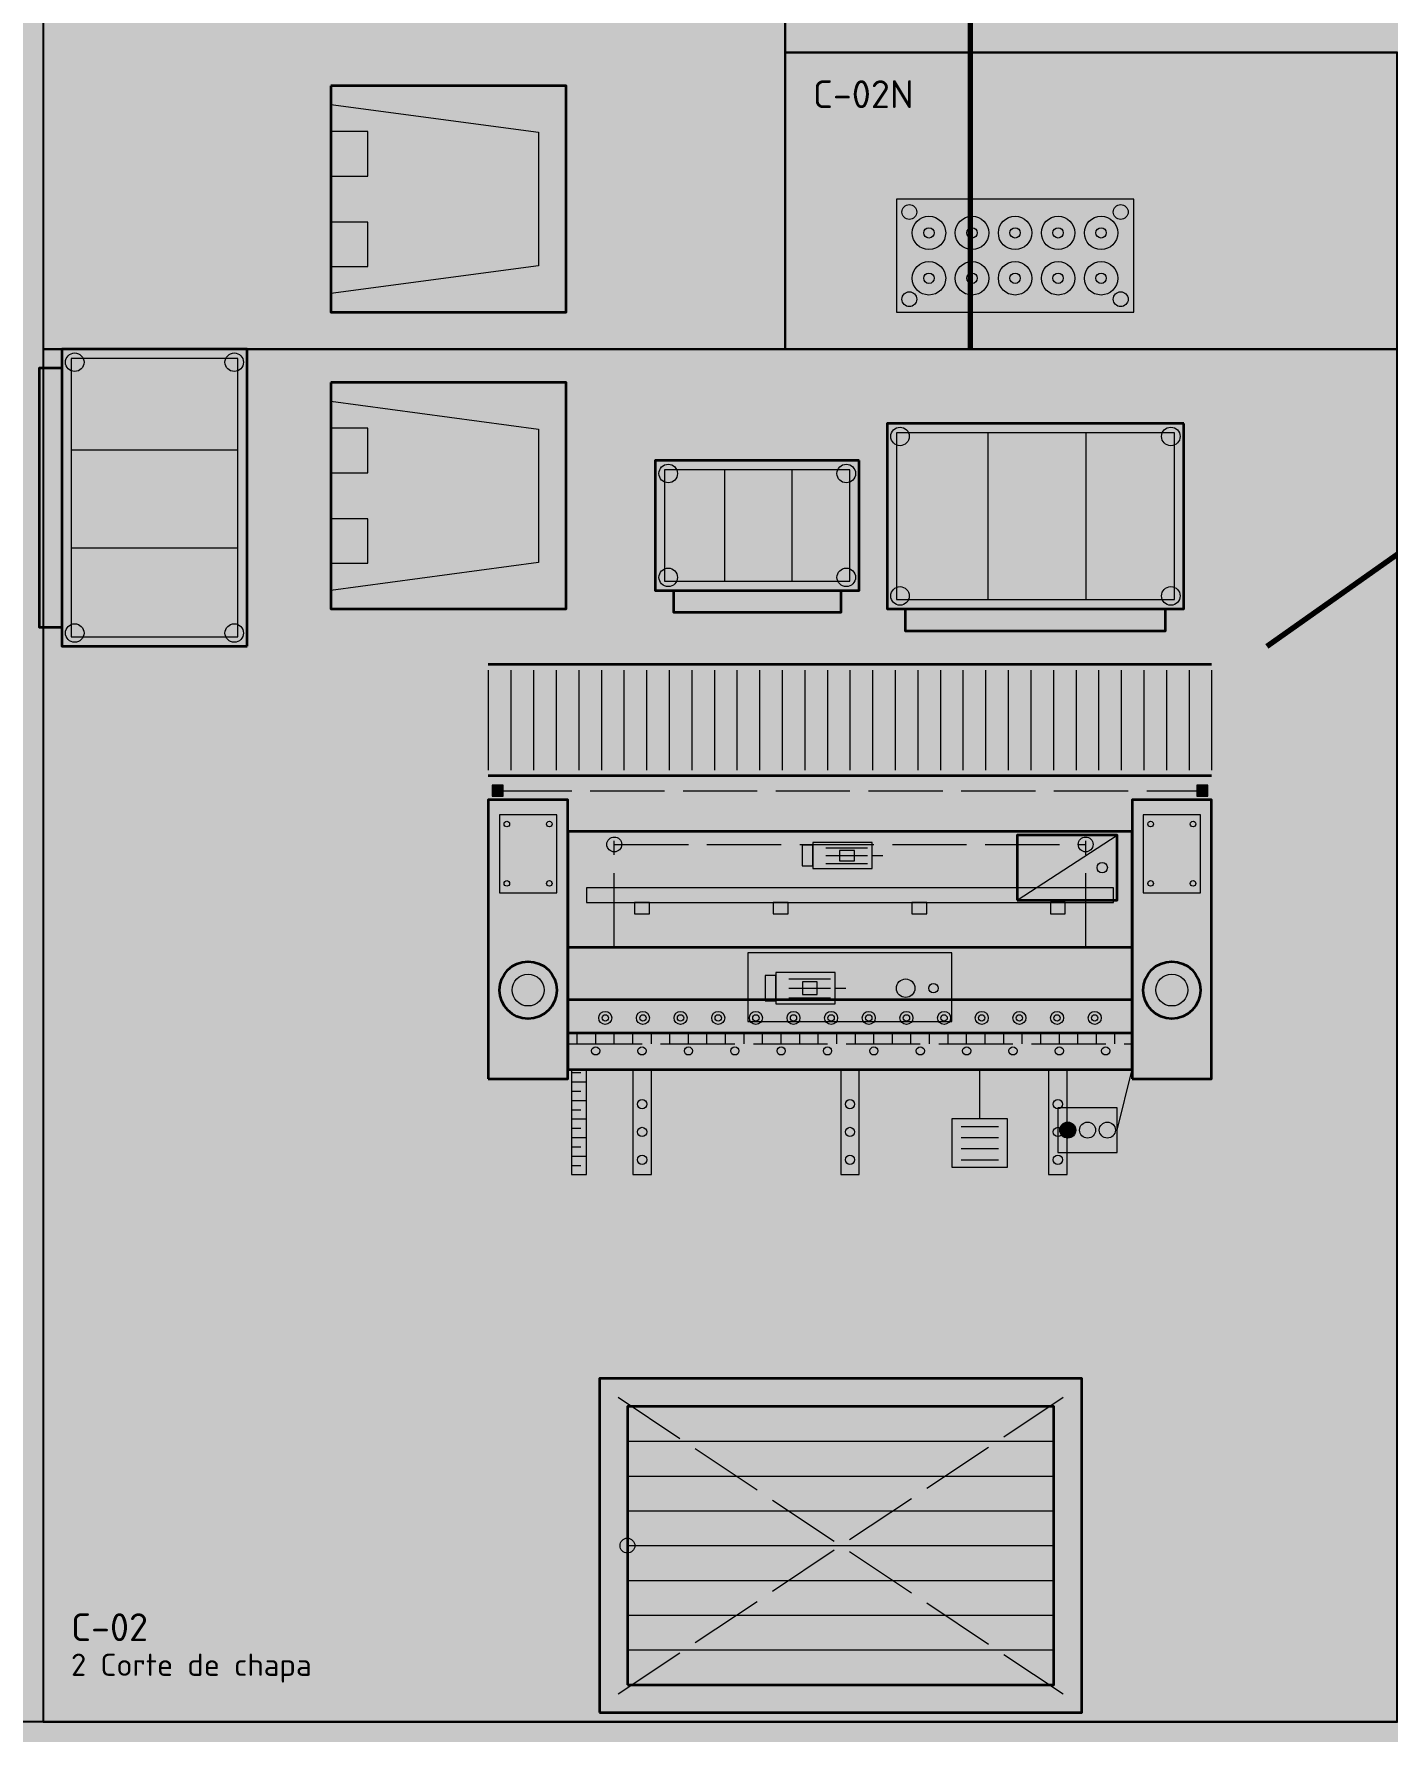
# Model space of a CAD drawing. Header units: millimetres. Extents: x 0 to 1189, y 0 to 841.
# Drawn here: x 256.5 to 329.5, y 419.5 to 511 of the extents above; entities that cross this region are included whole.
import ezdxf
from ezdxf.enums import TextEntityAlignment as Align

# ---------------------------------------------------------------- set-up
doc = ezdxf.new("R2010")
doc.units = ezdxf.units.MM
doc.linetypes.add('IRAM-E-TRAZOS', pattern=[5, 4, -1])
doc.layers.add('A-EQUIPO', color=30, linetype='CONTINUOUS', lineweight=35, true_color=0xe67800)
doc.layers.add('A-SENDA', color=2, linetype='CONTINUOUS', lineweight=25, true_color=0xd7a500)
for name, color, linetype, lineweight in [('A-EQUIPO-FINO', 8, 'CONTINUOUS', 13), ('A-EQUIPO-OCULTO', 8, 'IRAM-E-TRAZOS', 13), ('A-EQUIPO-RELLENO', 9, 'CONTINUOUS', 13), ('A-RELLENO', 9, 'CONTINUOUS', 13), ('A-SECTOR', 1, 'CONTINUOUS', 25), ('A-SECTOR-TXT', 1, 'CONTINUOUS', 25), ('A-SEGURIDAD', 1, 'IRAM-E-TRAZOS', 18), ('F-SE', 30, 'CONTINUOUS', 70)]:
    doc.layers.add(name, color=color, linetype=linetype, lineweight=lineweight)
doc.styles.add('ISO3098', font='isocpeur.ttf')

msp = doc.modelspace()

# ---------------------------------------------------------------- hatches: boundary and pattern name
at = {"layer": 'A-EQUIPO-RELLENO', "true_color": 0xe6e6e6}
h = msp.add_hatch(color=7, dxfattribs=at)
h.dxf.hatch_style = 1
h.paths.add_polyline_path([(272.5, 508.2), (272.5, 496), (285.2, 496), (285.2, 508.2)])
at = {"layer": 'A-EQUIPO-RELLENO', "true_color": 0xeeeeee}
h = msp.add_hatch(color=7, dxfattribs=at)
h.dxf.hatch_style = 1
h.paths.add_polyline_path([(303, 496), (315.8, 496), (315.8, 502.1), (303, 502.1)])
h = msp.add_hatch(color=7, dxfattribs=at)
h.dxf.hatch_style = 1
h.paths.add_polyline_path([(268, 478), (268, 494), (258, 494), (258, 478)])
at = {"layer": 'A-EQUIPO-RELLENO', "true_color": 0xe6e6e6}
h = msp.add_hatch(color=7, dxfattribs=at)
h.dxf.hatch_style = 1
h.paths.add_polyline_path([(272.5, 492.2), (272.5, 480), (285.2, 480), (285.2, 492.2)])
at = {"layer": 'A-EQUIPO-RELLENO', "true_color": 0xeeeeee}
h = msp.add_hatch(color=7, dxfattribs=at)
h.dxf.hatch_style = 1
h.paths.add_polyline_path([(318.5, 490), (302.5, 490), (302.5, 480), (318.5, 480)])
h = msp.add_hatch(color=7, dxfattribs=at)
h.dxf.hatch_style = 1
h.paths.add_polyline_path([(301, 488), (290, 488), (290, 481), (301, 481)])
h = msp.add_hatch(color=7, dxfattribs=at)
h.dxf.hatch_style = 1
h.paths.add_polyline_path([(320, 477), (281, 477), (281, 471), (320, 471)])
at = {"layer": 'A-EQUIPO-RELLENO', "true_color": 0xdc2828}
h = msp.add_hatch(color=7, dxfattribs=at)
h.dxf.hatch_style = 1
h.paths.add_polyline_path([(281.2, 469.9), (281.8, 469.9), (281.8, 470.5), (281.2, 470.5)])
h = msp.add_hatch(color=7, dxfattribs=at)
h.dxf.hatch_style = 1
h.paths.add_polyline_path([(319.2, 469.9), (319.8, 469.9), (319.8, 470.5), (319.2, 470.5)])
at = {"layer": 'A-EQUIPO-RELLENO', "true_color": 0xcdd0d4}
h = msp.add_hatch(color=7, dxfattribs=at)
h.dxf.hatch_style = 1
h.paths.add_polyline_path([(281, 454.67), (285.29, 454.67), (285.29, 469.7), (281, 469.7)])
h = msp.add_hatch(color=7, dxfattribs=at)
h.dxf.hatch_style = 1
h.paths.add_polyline_path([(315.71, 454.67), (320, 454.67), (320, 469.7), (315.71, 469.7)])
at = {"layer": 'A-EQUIPO-RELLENO', "true_color": 0xe2e7ee}
h = msp.add_hatch(color=7, dxfattribs=at)
h.dxf.hatch_style = 1
h.paths.add_polyline_path([(285.29, 455.17), (315.71, 455.17), (315.71, 468), (285.29, 468)])
at = {"layer": 'A-EQUIPO-RELLENO', "true_color": 0xcdd0d4}
h = msp.add_hatch(color=7, dxfattribs=at)
h.dxf.hatch_style = 1
h.paths.add_polyline_path([(309.51, 464.3), (314.91, 464.3), (314.91, 467.8), (309.51, 467.8)])
h = msp.add_hatch(color=7, dxfattribs=at)
h.dxf.hatch_style = 1
h.paths.add_polyline_path([(298.5, 466), (301.7, 466), (301.7, 467.4), (298.5, 467.4)])
h = msp.add_hatch(color=7, dxfattribs=at)
h.dxf.hatch_style = 1
h.paths.add_polyline_path([(286.29, 464.163), (314.71, 464.163), (314.71, 464.962), (286.29, 464.962)])
at = {"layer": 'A-EQUIPO-RELLENO', "true_color": 0xeeeeee}
h = msp.add_hatch(color=7, dxfattribs=at)
h.dxf.hatch_style = 1
h.paths.add_polyline_path([(285.29, 457.15), (315.71, 457.15), (315.71, 461.75), (285.29, 461.75)])
at = {"layer": 'A-EQUIPO-RELLENO', "true_color": 0xcdd0d4}
h = msp.add_hatch(color=7, dxfattribs=at)
h.dxf.hatch_style = 1
h.paths.add_polyline_path([(295, 457.75), (306, 457.75), (306, 461.45), (295, 461.45)])
h = msp.add_hatch(color=7, dxfattribs=at)
h.dxf.hatch_style = 1
h.paths.add_polyline_path([(296.5, 458.7), (299.7, 458.7), (299.7, 460.4), (296.5, 460.4)])
at = {"layer": 'A-EQUIPO-RELLENO', "true_color": 0x969ba0}
h = msp.add_hatch(color=7, dxfattribs=at)
h.dxf.hatch_style = 1
h.paths.add_polyline_path([(285.29, 458.75), (315.71, 458.75), (315.71, 459.15), (285.29, 459.15)])
at = {"layer": 'A-EQUIPO-RELLENO', "true_color": 0xe2e7ee}
h = msp.add_hatch(color=7, dxfattribs=at)
h.dxf.hatch_style = 1
h.paths.add_polyline_path([(285.49, 449.5), (286.29, 449.5), (286.29, 455.17), (285.49, 455.17)])
at = {"layer": 'A-EQUIPO-RELLENO', "true_color": 0xcdd0d4}
h = msp.add_hatch(color=7, dxfattribs=at)
h.dxf.hatch_style = 1
h.paths.add_polyline_path([(288.79, 449.5), (289.79, 449.5), (289.79, 455.17), (288.79, 455.17)])
h = msp.add_hatch(color=7, dxfattribs=at)
h.dxf.hatch_style = 1
h.paths.add_polyline_path([(300, 449.5), (301, 449.5), (301, 455.17), (300, 455.17)])
h = msp.add_hatch(color=7, dxfattribs=at)
h.dxf.hatch_style = 1
h.paths.add_polyline_path([(311.21, 449.5), (312.21, 449.5), (312.21, 455.17), (311.21, 455.17)])
h = msp.add_hatch(color=7, dxfattribs=at)
h.dxf.hatch_style = 1
h.paths.add_polyline_path([(311.71, 450.7), (314.91, 450.7), (314.91, 453.1), (311.71, 453.1)])
h = msp.add_hatch(color=7, dxfattribs=at)
h.dxf.hatch_style = 1
h.paths.add_polyline_path([(306, 449.9), (309, 449.9), (309, 452.5), (306, 452.5)])
at = {"layer": 'A-EQUIPO-RELLENO', "true_color": 0xdc2828}
h = msp.add_hatch(color=7, dxfattribs=at)
h.dxf.hatch_style = 1
h.paths.add_polyline_path([(312.675, 451.9), (312.661, 452.012), (312.617, 452.116), (312.549, 452.205), (312.459, 452.274), (312.355, 452.317), (312.243, 452.332), (312.132, 452.317), (312.027, 452.274), (311.938, 452.205), (311.869, 452.116), (311.826, 452.012), (311.811, 451.9), (311.826, 451.788), (311.869, 451.684), (311.938, 451.595), (312.027, 451.526), (312.132, 451.483), (312.243, 451.468), (312.355, 451.483), (312.459, 451.526), (312.549, 451.595), (312.617, 451.684), (312.661, 451.788)])
at = {"layer": 'A-EQUIPO-RELLENO', "true_color": 0xeeeeee}
h = msp.add_hatch(color=7, dxfattribs=at)
h.dxf.hatch_style = 1
h.paths.add_polyline_path([(287, 420.5), (313, 420.5), (313, 438.5), (287, 438.5)])
at = {"layer": 'A-RELLENO', "true_color": 0xe2e2e2}
h = msp.add_hatch(color=7, dxfattribs=at)
h.dxf.hatch_style = 1
h.paths.add_polyline_path([(207, 420), (257, 420), (257, 690), (207, 690)])
at = {"layer": 'A-RELLENO', "true_color": 0xfde4c8}
h = msp.add_hatch(color=7, dxfattribs=at)
h.dxf.hatch_style = 1
h.paths.add_polyline_path([(257, 494), (297, 494), (297, 630), (257, 630)])
h = msp.add_hatch(color=7, dxfattribs=at)
h.dxf.hatch_style = 1
h.paths.add_polyline_path([(297, 510), (351, 510), (351, 550), (297, 550)])
at = {"layer": 'A-RELLENO', "true_color": 0xf8d9c0}
h = msp.add_hatch(color=7, dxfattribs=at)
h.dxf.hatch_style = 1
h.paths.add_polyline_path([(297, 494), (330, 494), (330, 510), (297, 510)])
h = msp.add_hatch(color=7, dxfattribs=at)
h.dxf.hatch_style = 1
h.paths.add_polyline_path([(257, 420), (330, 420), (330, 494), (257, 494)])
at = {"layer": 'A-RELLENO', "true_color": 0xfff4b4}
h = msp.add_hatch(color=7, dxfattribs=at)
h.dxf.hatch_style = 1
h.paths.add_polyline_path([(117, 405), (877, 405), (877, 420), (117, 420)])

# ---------------------------------------------------------------- linework, layer by layer
at = {"layer": 'A-EQUIPO'}
for p, q in [((320, 477), (281, 477)), ((320, 471), (281, 471)), ((285.29, 458.95), (315.71, 458.95))]:
    msp.add_line(p, q, dxfattribs=at)
for points in [[(272.5, 508.2), (272.5, 496), (285.2, 496), (285.2, 508.2)], [(268, 478), (268, 494), (258, 494), (258, 478)], [(272.5, 492.2), (272.5, 480), (285.2, 480), (285.2, 492.2)], [(318.5, 490), (302.5, 490), (302.5, 480), (318.5, 480)], [(301, 488), (290, 488), (290, 481), (301, 481)], [(281, 454.67), (285.29, 454.67), (285.29, 469.7), (281, 469.7)], [(315.71, 454.67), (320, 454.67), (320, 469.7), (315.71, 469.7)], [(285.29, 455.17), (315.71, 455.17), (315.71, 468), (285.29, 468)], [(309.51, 464.3), (314.91, 464.3), (314.91, 467.8), (309.51, 467.8)], [(285.29, 457.15), (315.71, 457.15), (315.71, 461.75), (285.29, 461.75)], [(287, 420.5), (313, 420.5), (313, 438.5), (287, 438.5)], [(288.5, 422), (311.5, 422), (311.5, 437), (288.5, 437)]]:
    msp.add_lwpolyline(points, close=True, dxfattribs=at)
for points in [[(258, 479), (256.8, 479), (256.8, 493), (258, 493)], [(300, 481), (300, 479.8), (291, 479.8), (291, 481)], [(317.5, 480), (317.5, 478.8), (303.5, 478.8), (303.5, 480)]]:
    msp.add_lwpolyline(points, dxfattribs=at)
for centre in [(283.145, 459.45), (317.855, 459.45)]:
    msp.add_circle(centre, 1.544, dxfattribs=at)
at = {"layer": 'A-EQUIPO-FINO'}
for p, q in [((307.94, 489.5), (307.94, 480.5)), ((313.22, 489.5), (313.22, 480.5)), ((267.5, 488.56), (258.5, 488.56)), ((293.74, 487.5), (293.74, 481.5)), ((297.37, 487.5), (297.37, 481.5)), ((267.5, 483.28), (258.5, 483.28)), ((281, 476.7), (281, 471.3)), ((282.219, 476.7), (282.219, 471.3)), ((283.438, 476.7), (283.438, 471.3)), ((284.656, 476.7), (284.656, 471.3)), ((285.875, 476.7), (285.875, 471.3)), ((287.094, 476.7), (287.094, 471.3)), ((288.312, 476.7), (288.312, 471.3)), ((289.531, 476.7), (289.531, 471.3)), ((290.75, 476.7), (290.75, 471.3)), ((291.969, 476.7), (291.969, 471.3)), ((293.188, 476.7), (293.188, 471.3)), ((294.406, 476.7), (294.406, 471.3)), ((295.625, 476.7), (295.625, 471.3)), ((296.844, 476.7), (296.844, 471.3)), ((298.062, 476.7), (298.062, 471.3)), ((299.281, 476.7), (299.281, 471.3)), ((300.5, 476.7), (300.5, 471.3)), ((301.719, 476.7), (301.719, 471.3)), ((302.938, 476.7), (302.938, 471.3)), ((304.156, 476.7), (304.156, 471.3)), ((305.375, 476.7), (305.375, 471.3)), ((306.594, 476.7), (306.594, 471.3)), ((307.812, 476.7), (307.812, 471.3)), ((309.031, 476.7), (309.031, 471.3)), ((310.25, 476.7), (310.25, 471.3)), ((311.469, 476.7), (311.469, 471.3)), ((312.688, 476.7), (312.688, 471.3)), ((313.906, 476.7), (313.906, 471.3)), ((315.125, 476.7), (315.125, 471.3)), ((316.344, 476.7), (316.344, 471.3)), ((317.562, 476.7), (317.562, 471.3)), ((318.781, 476.7), (318.781, 471.3)), ((320, 476.7), (320, 471.3)), ((309.51, 464.3), (314.91, 467.8)), ((299.204, 467.12), (301.444, 467.12)), ((299.204, 466.7), (301.444, 466.7)), ((301.7, 466.7), (302.276, 466.7)), ((299.204, 466.28), (301.444, 466.28)), ((297.204, 460.06), (299.444, 460.06)), ((297.204, 459.55), (299.444, 459.55)), ((299.7, 459.55), (300.276, 459.55)), ((297.204, 459.04), (299.444, 459.04)), ((285.79, 456.55), (285.79, 457.05)), ((286.79, 456.55), (286.79, 457.05)), ((287.79, 456.55), (287.79, 457.05)), ((288.79, 456.55), (288.79, 457.05)), ((289.79, 456.55), (289.79, 457.05)), ((290.79, 456.55), (290.79, 457.05)), ((291.79, 456.55), (291.79, 457.05)), ((292.79, 456.55), (292.79, 457.05)), ((293.79, 456.55), (293.79, 457.05)), ((294.79, 456.55), (294.79, 457.05)), ((295.79, 456.55), (295.79, 457.05)), ((296.79, 456.55), (296.79, 457.05)), ((297.79, 456.55), (297.79, 457.05)), ((298.79, 456.55), (298.79, 457.05)), ((299.79, 456.55), (299.79, 457.05)), ((300.79, 456.55), (300.79, 457.05)), ((301.79, 456.55), (301.79, 457.05)), ((302.79, 456.55), (302.79, 457.05)), ((303.79, 456.55), (303.79, 457.05)), ((304.79, 456.55), (304.79, 457.05)), ((305.79, 456.55), (305.79, 457.05)), ((306.79, 456.55), (306.79, 457.05)), ((307.79, 456.55), (307.79, 457.05)), ((308.79, 456.55), (308.79, 457.05)), ((309.79, 456.55), (309.79, 457.05)), ((310.79, 456.55), (310.79, 457.05)), ((311.79, 456.55), (311.79, 457.05)), ((312.79, 456.55), (312.79, 457.05)), ((313.79, 456.55), (313.79, 457.05)), ((314.79, 456.55), (314.79, 457.05)), ((285.49, 455), (285.99, 455)), ((285.49, 454.5), (286.29, 454.5)), ((285.49, 454), (285.99, 454)), ((285.49, 453.5), (286.29, 453.5)), ((285.49, 453), (285.99, 453)), ((285.49, 452.5), (286.29, 452.5)), ((306.5, 452.1), (308.5, 452.1)), ((285.49, 452), (285.99, 452)), ((285.49, 451.5), (286.29, 451.5)), ((306.5, 451.5), (308.5, 451.5)), ((285.49, 451), (285.99, 451)), ((285.49, 450.5), (286.29, 450.5)), ((306.5, 450.9), (308.5, 450.9)), ((306.5, 450.3), (308.5, 450.3)), ((285.49, 450), (285.99, 450)), ((285.49, 449.5), (286.29, 449.5)), ((288.5, 435.125), (311.5, 435.125)), ((288.5, 433.25), (311.5, 433.25)), ((288.5, 431.375), (311.5, 431.375)), ((288.5, 429.5), (311.5, 429.5)), ((288.5, 427.625), (311.5, 427.625)), ((288.5, 425.75), (311.5, 425.75)), ((288.5, 423.875), (311.5, 423.875))]:
    msp.add_line(p, q, dxfattribs=at)
for points in [[(272.5, 507.2), (283.7, 505.7), (283.7, 498.5), (272.5, 497)], [(272.5, 491.2), (283.7, 489.7), (283.7, 482.5), (272.5, 481)]]:
    msp.add_lwpolyline(points, dxfattribs=at)
for points in [[(303, 496), (315.8, 496), (315.8, 502.1), (303, 502.1)], [(267.5, 478.5), (267.5, 493.5), (258.5, 493.5), (258.5, 478.5)], [(318, 489.5), (303, 489.5), (303, 480.5), (318, 480.5)], [(300.5, 487.5), (290.5, 487.5), (290.5, 481.5), (300.5, 481.5)], [(281.2, 469.9), (281.8, 469.9), (281.8, 470.5), (281.2, 470.5)], [(319.2, 469.9), (319.8, 469.9), (319.8, 470.5), (319.2, 470.5)], [(281.6, 464.7), (284.69, 464.7), (284.69, 468.9), (281.6, 468.9)], [(316.31, 464.7), (319.4, 464.7), (319.4, 468.9), (316.31, 468.9)], [(297.924, 466.14), (298.5, 466.14), (298.5, 467.26), (297.924, 467.26)], [(298.5, 466), (301.7, 466), (301.7, 467.4), (298.5, 467.4)], [(299.94, 466.42), (300.74, 466.42), (300.74, 466.98), (299.94, 466.98)], [(286.29, 464.163), (314.71, 464.163), (314.71, 464.962), (286.29, 464.962)], [(288.89, 463.562), (289.69, 463.562), (289.69, 464.163), (288.89, 464.163)], [(296.363, 463.562), (297.163, 463.562), (297.163, 464.163), (296.363, 464.163)], [(303.837, 463.562), (304.637, 463.562), (304.637, 464.163), (303.837, 464.163)], [(311.31, 463.562), (312.11, 463.562), (312.11, 464.163), (311.31, 464.163)], [(295, 457.75), (306, 457.75), (306, 461.45), (295, 461.45)], [(296.5, 458.7), (299.7, 458.7), (299.7, 460.4), (296.5, 460.4)], [(295.924, 458.87), (296.5, 458.87), (296.5, 460.23), (295.924, 460.23)], [(297.94, 459.21), (298.74, 459.21), (298.74, 459.89), (297.94, 459.89)], [(285.49, 449.5), (286.29, 449.5), (286.29, 455.17), (285.49, 455.17)], [(288.79, 449.5), (289.79, 449.5), (289.79, 455.17), (288.79, 455.17)], [(300, 449.5), (301, 449.5), (301, 455.17), (300, 455.17)], [(311.21, 449.5), (312.21, 449.5), (312.21, 455.17), (311.21, 455.17)], [(311.71, 450.7), (314.91, 450.7), (314.91, 453.1), (311.71, 453.1)], [(306, 449.9), (309, 449.9), (309, 452.5), (306, 452.5)]]:
    msp.add_lwpolyline(points, close=True, dxfattribs=at)
for centre, radius in [((303.7, 501.4), 0.4), ((315.1, 501.4), 0.4), ((304.76, 500.275), 0.9), ((304.76, 500.275), 0.28), ((307.08, 500.275), 0.9), ((307.08, 500.275), 0.28), ((309.4, 500.275), 0.9), ((309.4, 500.275), 0.28), ((311.72, 500.275), 0.9), ((311.72, 500.275), 0.28), ((314.04, 500.275), 0.9), ((314.04, 500.275), 0.28), ((304.76, 497.825), 0.9), ((307.08, 497.825), 0.9), ((309.4, 497.825), 0.9), ((311.72, 497.825), 0.9), ((314.04, 497.825), 0.9), ((304.76, 497.825), 0.28), ((307.08, 497.825), 0.28), ((309.4, 497.825), 0.28), ((311.72, 497.825), 0.28), ((314.04, 497.825), 0.28), ((303.7, 496.7), 0.4), ((315.1, 496.7), 0.4), ((258.7, 493.3), 0.5), ((267.3, 493.3), 0.5), ((303.2, 489.3), 0.5), ((317.8, 489.3), 0.5), ((290.7, 487.3), 0.5), ((300.3, 487.3), 0.5), ((290.7, 481.7), 0.5), ((300.3, 481.7), 0.5), ((303.2, 480.7), 0.5), ((317.8, 480.7), 0.5), ((258.7, 478.7), 0.5), ((267.3, 478.7), 0.5), ((282, 468.4), 0.15), ((284.29, 468.4), 0.15), ((316.71, 468.4), 0.15), ((319, 468.4), 0.15), ((287.79, 467.3), 0.4), ((313.21, 467.3), 0.4), ((314.1, 466.05), 0.28), ((282, 465.2), 0.15), ((284.29, 465.2), 0.15), ((316.71, 465.2), 0.15), ((319, 465.2), 0.15), ((283.145, 459.45), 0.858), ((317.855, 459.45), 0.858), ((303.5, 459.55), 0.5), ((305, 459.55), 0.25), ((287.305, 457.95), 0.35), ((287.305, 457.95), 0.17), ((289.335, 457.95), 0.35), ((289.335, 457.95), 0.17), ((291.365, 457.95), 0.35), ((291.365, 457.95), 0.17), ((293.395, 457.95), 0.35), ((293.395, 457.95), 0.17), ((295.425, 457.95), 0.35), ((295.425, 457.95), 0.17), ((297.455, 457.95), 0.35), ((297.455, 457.95), 0.17), ((299.485, 457.95), 0.35), ((299.485, 457.95), 0.17), ((301.515, 457.95), 0.35), ((301.515, 457.95), 0.17), ((303.545, 457.95), 0.35), ((303.545, 457.95), 0.17), ((305.575, 457.95), 0.35), ((305.575, 457.95), 0.17), ((307.605, 457.95), 0.35), ((307.605, 457.95), 0.17), ((309.635, 457.95), 0.35), ((309.635, 457.95), 0.17), ((311.665, 457.95), 0.35), ((311.665, 457.95), 0.17), ((313.695, 457.95), 0.35), ((313.695, 457.95), 0.17), ((286.79, 456.17), 0.22), ((289.29, 456.17), 0.22), ((291.79, 456.17), 0.22), ((294.29, 456.17), 0.22), ((296.79, 456.17), 0.22), ((299.29, 456.17), 0.22), ((301.79, 456.17), 0.22), ((304.29, 456.17), 0.22), ((306.79, 456.17), 0.22), ((309.29, 456.17), 0.22), ((311.79, 456.17), 0.22), ((314.29, 456.17), 0.22), ((289.29, 453.3), 0.25), ((300.5, 453.3), 0.25), ((311.71, 453.3), 0.25), ((289.29, 451.8), 0.25), ((300.5, 451.8), 0.25), ((311.71, 451.8), 0.25), ((312.243, 451.9), 0.432), ((313.31, 451.9), 0.432), ((314.377, 451.9), 0.432), ((289.29, 450.3), 0.25), ((300.5, 450.3), 0.25), ((311.71, 450.3), 0.25), ((288.5, 429.5), 0.4)]:
    msp.add_circle(centre, radius, dxfattribs=at)
at = {"layer": 'A-EQUIPO-OCULTO'}
for p, q in [((287.79, 461.75), (287.79, 467.5)), ((287.79, 467.3), (313.21, 467.3)), ((313.21, 461.75), (313.21, 467.5)), ((307.5, 452.5), (307.5, 455.17)), ((314.91, 451.9), (315.71, 455.17)), ((288, 421.5), (312, 437.5)), ((288, 437.5), (312, 421.5))]:
    msp.add_line(p, q, dxfattribs=at)
for points in [[(272.5, 505.74), (272.5, 503.34), (274.5, 503.34), (274.5, 505.74)], [(272.5, 500.86), (272.5, 498.46), (274.5, 498.46), (274.5, 500.86)], [(272.5, 489.74), (272.5, 487.34), (274.5, 487.34), (274.5, 489.74)], [(272.5, 484.86), (272.5, 482.46), (274.5, 482.46), (274.5, 484.86)]]:
    msp.add_lwpolyline(points, close=True, dxfattribs=at)
at = {"layer": 'A-SECTOR'}
for points in [[(257, 494), (297, 494), (297, 630), (257, 630)], [(297, 510), (351, 510), (351, 550), (297, 550)], [(297, 494), (330, 494), (330, 510), (297, 510)], [(257, 420), (330, 420), (330, 494), (257, 494)]]:
    msp.add_lwpolyline(points, close=True, dxfattribs=at)
at = {"layer": 'A-SEGURIDAD'}
for p, q in [((281.5, 470.2), (319.5, 470.2)), ((285.29, 456.55), (315.71, 456.55))]:
    msp.add_line(p, q, dxfattribs=at)
at = {"layer": 'A-SENDA'}
msp.add_lwpolyline([(117, 405), (877, 405), (877, 420), (117, 420)], close=True, dxfattribs=at)
at = {"layer": 'F-SE'}
for points in [[(307, 494), (307, 536), (419, 536), (419, 560), (338, 560), (338, 593)], [(323, 478), (340, 490), (357, 486), (357, 450), (383, 449), (440, 480), (440, 450), (465, 444), (513, 444), (577, 444), (636, 444), (636, 577), (620, 577)]]:
    msp.add_lwpolyline(points, dxfattribs=at)

# ---------------------------------------------------------------- texts
at = {"layer": 'A-SECTOR-TXT', "style": 'ISO3098'}
for s, height, p in [('C-02N', 1.5, (298.5, 508.5)), ('C-02', 1.5, (258.5, 425.85)), ('2 Corte de chapa', 1.2, (258.5, 423.675))]:
    msp.add_text(s, height=height, dxfattribs=at).set_placement(p, align=Align.TOP_LEFT)

doc.saveas('drawing.dxf')
